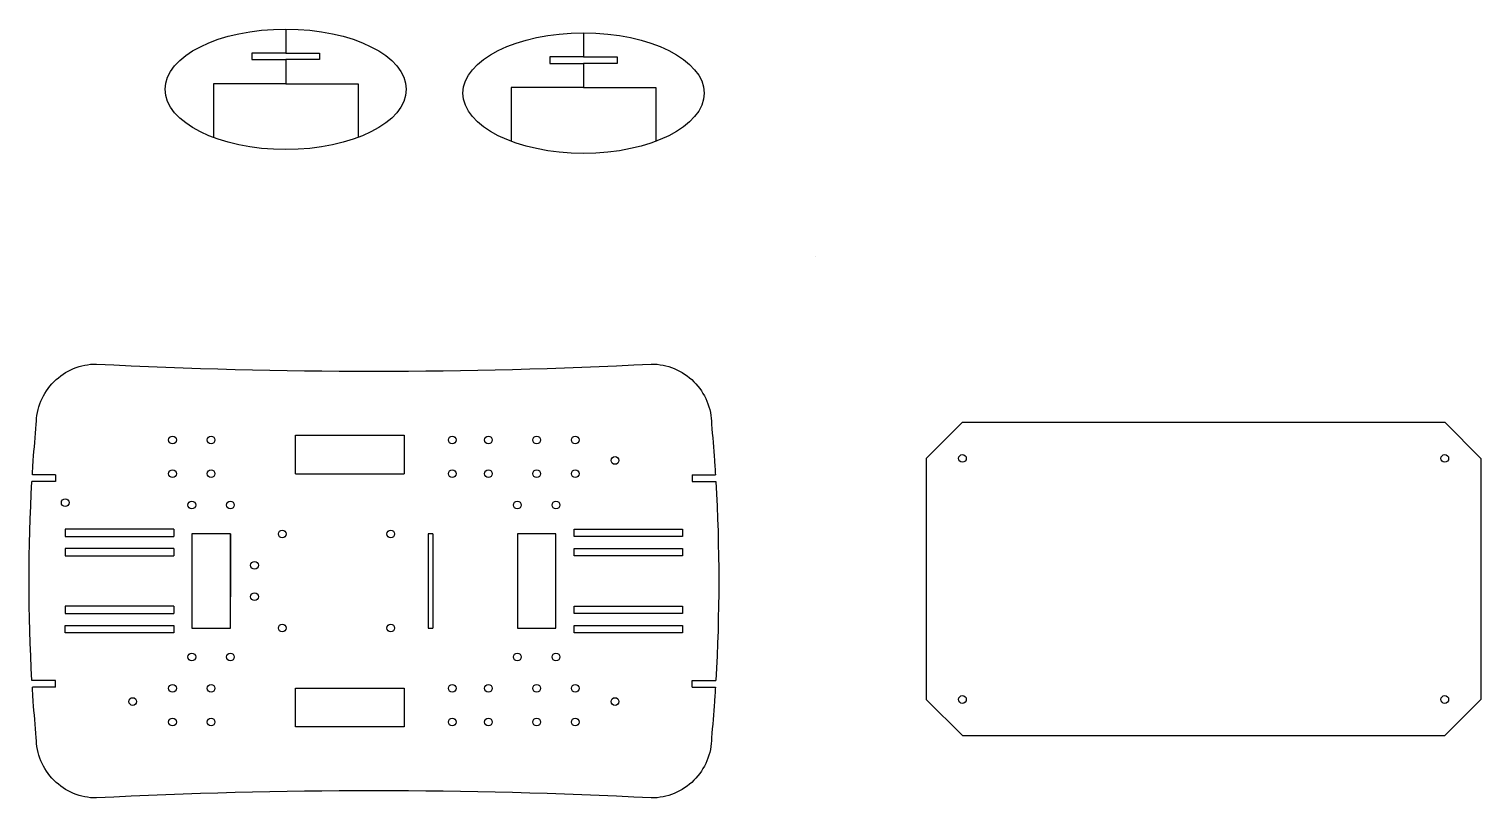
# Model space of a CAD drawing. Header units: centimetres. Extents: x 3.5 to 63.7, y 4.4 to 36.3.
import ezdxf

# ---------------------------------------------------------------- set-up
doc = ezdxf.new("R2010")
doc.units = ezdxf.units.CM
doc.header["$MEASUREMENT"] = 0

msp = doc.modelspace()

# ---------------------------------------------------------------- linework, layer by layer
for p, q in [((14.111, 36.255), (14.111, 35.255)), ((26.462, 36.096), (26.462, 35.096)), ((14.111, 35.255), (12.711, 35.255)), ((12.711, 35.255), (12.711, 34.985)), ((12.711, 34.985), (14.111, 34.985)), ((14.111, 35.255), (15.511, 35.255)), ((14.111, 34.985), (14.111, 33.985)), ((15.511, 34.985), (14.111, 34.985)), ((15.511, 35.255), (15.511, 34.985)), ((26.462, 35.096), (25.062, 35.096)), ((25.062, 35.096), (25.062, 34.826)), ((26.462, 35.096), (27.862, 35.096)), ((27.862, 35.096), (27.862, 34.826)), ((25.062, 34.826), (26.462, 34.826)), ((26.462, 34.826), (26.462, 33.826)), ((27.862, 34.826), (26.462, 34.826)), ((14.111, 33.985), (11.111, 33.985)), ((11.111, 33.985), (11.111, 31.755)), ((14.111, 33.985), (17.111, 33.985)), ((17.111, 33.985), (17.111, 31.755)), ((26.462, 33.826), (23.462, 33.826)), ((23.462, 33.826), (23.462, 31.596)), ((26.462, 33.826), (29.462, 33.826)), ((29.462, 33.826), (29.462, 31.596)), ((36.096, 26.826), (36.096, 26.826)), ((42.175, 19.945), (40.675, 18.445)), ((42.175, 19.945), (62.175, 19.945)), ((62.175, 19.945), (63.675, 18.445)), ((3.768, 19.86), (3.768, 19.86)), ((3.768, 19.86), (3.768, 19.86)), ((14.518, 17.81), (14.518, 19.41)), ((14.518, 19.41), (19.018, 19.41)), ((19.018, 19.41), (19.018, 17.81)), ((40.675, 18.445), (40.675, 8.445)), ((63.675, 18.445), (63.675, 8.445)), ((4.568, 17.49), (3.589, 17.49)), ((4.568, 17.76), (3.605, 17.76)), ((4.568, 17.76), (4.568, 17.49)), ((14.518, 17.81), (19.018, 17.81)), ((30.968, 17.76), (30.968, 17.49)), ((30.968, 17.76), (31.931, 17.76)), ((30.968, 17.49), (31.947, 17.49)), ((9.468, 15.51), (4.968, 15.51)), ((4.968, 15.51), (4.968, 15.21)), ((4.968, 15.21), (9.468, 15.21)), ((9.468, 15.51), (9.468, 15.21)), ((11.818, 15.31), (10.218, 15.31)), ((10.218, 15.31), (10.218, 11.41)), ((11.818, 11.41), (11.818, 15.31)), ((11.818, 15.31), (11.818, 14.01)), ((20.218, 15.31), (20.018, 15.31)), ((20.018, 15.31), (20.018, 11.41)), ((20.218, 15.31), (20.218, 11.41)), ((23.718, 15.31), (23.718, 11.41)), ((25.318, 15.31), (23.718, 15.31)), ((25.318, 11.41), (25.318, 15.31)), ((26.068, 15.51), (30.568, 15.51)), ((26.068, 15.21), (26.068, 15.51)), ((30.568, 15.21), (26.068, 15.21)), ((30.568, 15.51), (30.568, 15.21)), ((9.468, 14.71), (4.968, 14.71)), ((4.968, 14.71), (4.968, 14.41)), ((9.468, 14.71), (9.468, 14.41)), ((26.068, 14.71), (30.568, 14.71)), ((26.068, 14.41), (26.068, 14.71)), ((30.568, 14.71), (30.568, 14.41)), ((4.968, 14.41), (9.468, 14.41)), ((11.818, 14.01), (11.818, 12.71)), ((30.568, 14.41), (26.068, 14.41)), ((9.468, 12.31), (4.968, 12.31)), ((4.968, 12.31), (4.968, 12.01)), ((9.468, 12.31), (9.468, 12.01)), ((26.068, 12.31), (30.568, 12.31)), ((26.068, 12.01), (26.068, 12.31)), ((30.568, 12.31), (30.568, 12.01)), ((4.968, 12.01), (9.468, 12.01)), ((4.968, 11.21), (4.968, 11.51)), ((4.968, 11.51), (9.468, 11.51)), ((9.468, 11.51), (9.468, 11.21)), ((30.568, 12.01), (26.068, 12.01)), ((26.068, 11.51), (30.568, 11.51)), ((26.068, 11.21), (26.068, 11.51)), ((30.568, 11.51), (30.568, 11.21)), ((9.468, 11.21), (4.968, 11.21)), ((10.218, 11.41), (11.818, 11.41)), ((20.018, 11.41), (20.218, 11.41)), ((23.718, 11.41), (25.318, 11.41)), ((30.568, 11.21), (26.068, 11.21)), ((4.568, 9.23), (3.589, 9.23)), ((4.568, 8.96), (4.568, 9.23)), ((30.968, 8.96), (30.968, 9.23)), ((30.968, 9.23), (31.947, 9.23)), ((3.768, 8.96), (3.605, 8.96)), ((4.568, 8.96), (3.605, 8.96)), ((14.518, 8.91), (19.018, 8.91)), ((14.518, 7.31), (14.518, 8.91)), ((14.518, 8.91), (19.018, 8.91)), ((19.018, 8.91), (19.018, 7.31)), ((30.968, 8.96), (31.931, 8.96)), ((40.675, 8.445), (42.175, 6.945)), ((63.675, 8.445), (62.175, 6.945)), ((19.018, 7.31), (14.518, 7.31)), ((42.175, 6.945), (62.175, 6.945))]:
    msp.add_line(p, q)
for points in [[(3.605, 17.76, -0.001172), (3.627, 18.09), (3.646, 18.36, -0.005332), (3.768, 19.86, -0.414214), (6.268, 22.36)], [(6.268, 22.36, 0.026087), (29.268, 22.36)], [(29.268, 22.36, -0.414214), (31.768, 19.86, -0.005332), (31.891, 18.36), (31.909, 18.09, -0.001172), (31.931, 17.76)], [(3.589, 9.23, -0.029288), (3.589, 17.49)], [(31.947, 17.49, -0.029288), (31.947, 9.23, -0.029288)], [(6.268, 4.36, -0.414214), (3.768, 6.86, -0.005332), (3.646, 8.36), (3.627, 8.63, -0.001172), (3.605, 8.96)], [(31.931, 8.96, -0.001172), (31.909, 8.63), (31.891, 8.36, -0.005332), (31.768, 6.86, -0.414214), (29.268, 4.36)], [(29.268, 4.36, 0.026087), (6.268, 4.36)]]:
    msp.add_lwpolyline(points, format="xyb")
for centre in [(9.418, 19.21), (11.018, 19.21), (21.018, 19.21), (22.518, 19.21), (24.518, 19.21), (26.118, 19.21), (27.768, 18.36), (42.175, 18.445), (62.175, 18.445), (9.418, 17.81), (11.018, 17.81), (21.018, 17.81), (22.518, 17.81), (24.518, 17.81), (26.118, 17.81), (4.968, 16.61), (10.218, 16.51), (11.818, 16.51), (23.718, 16.51), (25.318, 16.51), (13.968, 15.31), (18.468, 15.31), (12.818, 14.01), (12.818, 12.71), (13.968, 11.41), (18.468, 11.41), (10.218, 10.21), (11.818, 10.21), (23.718, 10.21), (25.318, 10.21), (9.418, 8.91), (11.018, 8.91), (21.018, 8.91), (22.518, 8.91), (24.518, 8.91), (26.118, 8.91), (7.768, 8.36), (27.768, 8.36), (42.175, 8.445), (62.175, 8.445), (9.418, 7.51), (11.018, 7.51), (21.018, 7.51), (22.518, 7.51), (24.518, 7.51), (26.118, 7.51)]:
    msp.add_circle(centre, 0.16)
for centre in [(14.111, 33.755), (26.462, 33.596)]:
    msp.add_ellipse(centre, major_axis=(5, 0), ratio=0.5)

doc.saveas('drawing.dxf')
